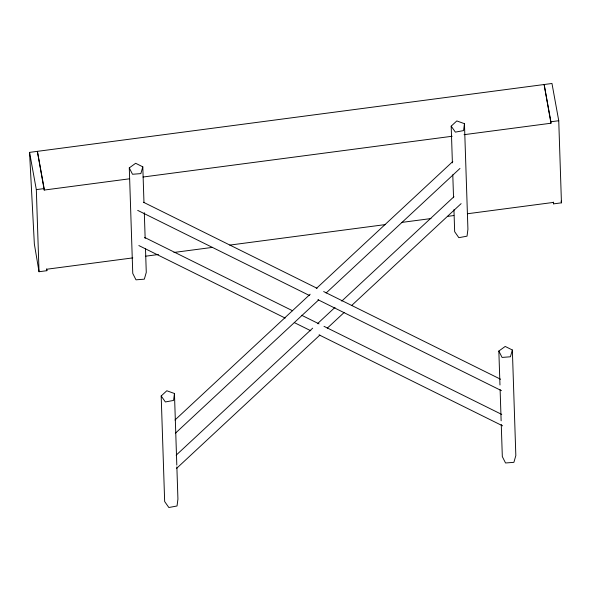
<?xml version="1.0" encoding="UTF-8"?>
<svg xmlns="http://www.w3.org/2000/svg" width="591" height="591" viewBox="0 0 591 591"><rect width="100%" height="100%" fill="white"/><g stroke="black" fill="none" stroke-linecap="round" stroke-linejoin="round"><path stroke-width="0.89" d="M174.456 393.503L173.569 400.432L165.369 401.954L161.188 395.977L166.802 390.754L174.456 393.503L176.812 465.102M464.452 123.674L463.573 130.596L455.373 132.125L451.192 126.149L456.799 120.926L464.452 123.674L467.924 229.234L467.045 236.156L458.845 237.685L454.664 231.702L453.94 209.672M142.8 166.832L140.857 173.614L132.51 174.264L129.289 167.881L135.649 163.286L142.8 166.832L143.975 202.632M512.36 349.998L510.417 356.779L502.069 357.429L498.848 351.039L505.209 346.452L512.36 349.998L515.832 455.55L513.897 462.339L505.541 462.982L502.32 456.599L501.264 424.471M174.98 420.009L310.179 294.215M316.259 288.556L452.809 161.506M175.364 433.255L318.675 299.918M326.114 292.996L459.961 168.457M176.14 455.196L312.691 328.145M317.419 323.742L334.994 307.386M341.753 301.1L453.969 196.692M176.524 468.441L319.834 335.104M327.274 328.182L344.169 312.462M351.608 305.54L461.12 203.644M132.798 257.89L46.815 269.223L46.866 270.693L39.028 271.727L34.359 244.076L29.55 152.382L551.972 83.486L558.746 120.727L561.45 202.831L553.612 203.865L553.302 202.1M39.028 271.727L36.324 189.622L44.162 188.588L37.388 151.348M464.061 134.689L550.96 123.231L550.915 121.761L558.746 120.727M37.543 152.249L44.214 190.058L129.281 178.837M143 177.027L452.174 136.255M145.608 256.199L158.41 254.507M173.961 252.46L212.376 247.393M229.759 245.102L385.258 224.595M401.725 222.423L430.994 218.559M447.461 216.387L453.866 215.545M467.584 213.735L553.568 202.395L553.612 203.865M143.436 202.233L317.057 288.282M323.669 291.562L500.592 379.245M137.688 210.366L309.654 295.596M317.921 299.689L501.463 390.658M144.596 237.419L292.582 310.763M301.676 315.269L319.037 323.875M324.001 326.335L501.752 414.431M138.848 245.553L285.187 318.076M294.281 322.583L310.814 330.783M319.081 334.875L502.623 425.845M29.55 152.382L36.324 189.622M550.915 121.761L544.134 84.52L550.96 123.231M561.14 201.066L561.45 202.831M46.556 268.927L46.866 270.693M498.848 351.039L499.964 385.007M500.112 389.595L501.138 420.799M451.192 126.149L452.396 162.865M452.787 174.796L453.548 197.741M176.872 466.934L177.928 499.063L177.041 505.985L168.849 507.514L164.66 501.537L161.188 395.977M144.307 212.723L145.157 238.432M145.489 248.523L146.273 272.392L144.33 279.174L135.982 279.824L132.761 273.441L129.289 167.881M44.162 188.588L44.214 190.058"/></g></svg>
